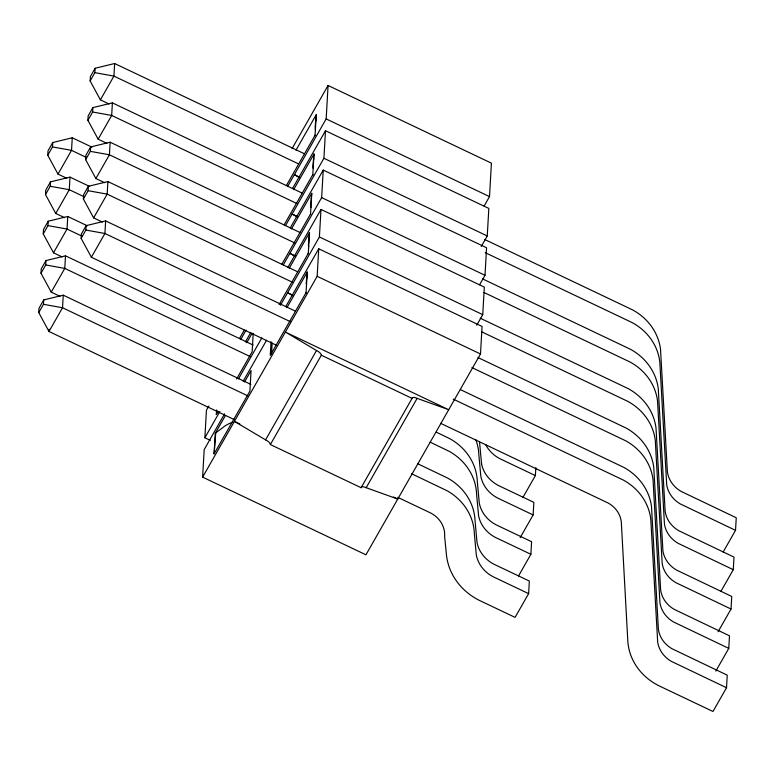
<?xml version="1.0" encoding="UTF-8"?>
<svg xmlns="http://www.w3.org/2000/svg" width="775" height="775" viewBox="0 0 775 775"><rect width="100%" height="100%" fill="white"/><g stroke="black" fill="none" stroke-linecap="round" stroke-linejoin="round"><path stroke-width="1.16" d="M479.551 442.031L481.537 463.653M234.399 419.662L48.99 331.497L38.75 312.616L39.002 308.218L43.739 299.915L63.25 295.178L250.848 384.39M59.966 296.302L51.237 292.146L40.998 273.265L41.249 268.867L45.987 260.565L65.497 255.827L253.105 345.04M62.213 256.951L53.494 252.805L43.255 233.924L43.507 229.516L48.244 221.214L67.754 216.477L87.381 225.816M64.47 217.601L55.742 213.454L45.502 194.573L45.754 190.175L50.491 181.863L70.002 177.126L89.638 186.465M66.718 178.25L57.989 174.104L47.759 155.223L48.011 150.825L52.748 142.523L72.259 137.785L91.886 147.114M38.75 312.616L43.487 304.313L43.739 299.915M40.998 273.265L45.735 264.963L45.987 260.565M43.255 233.924L47.992 225.612L48.244 221.214M45.502 194.573L50.239 186.271L50.491 181.863M47.759 155.223L52.497 146.921L52.748 142.523M49.116 329.21L48.99 331.497L62.533 307.752L63.25 295.178M65.497 255.827L64.78 268.402L51.237 292.146M67.754 216.477L67.038 229.061L53.494 252.805M70.002 177.126L69.285 189.71L55.742 213.454M72.259 137.785L71.532 150.36L57.989 174.104M276.801 345.418L91.372 257.242L81.142 238.351L81.394 233.953L86.132 225.651L105.642 220.914L295.44 311.172M102.348 222.037L93.63 217.891L83.39 199.01L83.642 194.612L88.379 186.3L107.89 181.563L297.697 271.822M104.606 182.687L95.877 178.541L85.647 159.66L85.899 155.262L90.627 146.95L110.137 142.213L299.944 232.471M106.853 143.346L98.134 139.19L87.895 120.309L88.147 115.911L92.884 107.609L112.394 102.872L302.192 193.12M109.11 103.995L100.382 99.839L90.142 80.958L90.394 76.56L95.131 68.258L114.642 63.521L304.449 153.779M81.142 238.351L85.88 230.049L86.132 225.651M83.39 199.01L88.127 190.698L88.379 186.3M85.647 159.66L90.375 151.358L90.627 146.95M87.895 120.309L92.632 112.007L92.884 107.609M90.142 80.958L94.879 72.656L95.131 68.258M105.642 220.914L104.916 233.498L91.372 257.242M107.89 181.563L107.173 194.147L93.63 217.891M110.137 142.213L109.42 154.797L95.877 178.541M112.394 102.872L111.677 115.446L98.134 139.19M114.642 63.521L113.925 76.105L100.382 99.839M285.743 306.619L318.728 248.785L482.069 326.459L480.5 353.991L365.955 554.803L202.614 477.129L204.193 449.597L224.585 413.84M210.316 440.365L204.871 437.778L206.441 410.246L208.843 406.042M215.741 432.934L214.094 453.869L215.276 433.293L225.418 415.507M217.01 410.74L216.351 414.518L216.612 409.946M253.202 333.453L252.156 351.743L236.637 378.946M271.047 341.678L270.262 355.396L306.077 292.621L306.018 293.173L307.249 272.044L286.963 307.617M271.502 354.466L272.151 343.034M289.211 268.266L309.506 232.694L308.276 253.822L308.324 253.27L279.077 304.536M291.468 228.916L311.753 193.343L310.523 214.481L310.572 213.919L281.926 264.149M293.715 189.565L314.011 153.993L312.78 175.131L312.829 174.578L284.183 224.798M295.963 150.224L316.258 114.642L315.028 135.78L315.076 135.228L286.43 185.448M202.614 477.129L317.159 276.317L318.728 248.785M280.424 305.311L319.407 236.966L320.986 209.434L484.327 287.108L482.748 314.64L476.751 325.161M283.272 264.914L321.664 197.615L323.233 170.083L486.574 247.758L485.005 275.29L479.599 284.754M285.529 225.564L323.911 158.274L325.49 130.743L488.831 208.417L487.252 235.949L481.256 246.46M287.777 186.223L326.159 118.924L328.077 85.473L491.418 163.147L489.509 196.598L484.104 206.063M397.701 497.327L429.272 512.333A27.387 24.79 3.3 0 1 444.627 536.377L446.41 554.532A63.705 57.67 3.3 0 0 478.582 600.015L515.084 617.375L528.627 593.631L529.344 581.056L493.888 564.19A34.052 30.826 3.3 0 1 477.022 542.355L475.046 520.722A57.069 51.663 3.3 0 0 447.902 478.214L417.725 463.741M518.514 575.961L530.885 554.28L531.602 541.706L496.145 524.84A34.052 30.826 3.3 0 1 479.279 503.004L477.293 481.382A57.069 51.663 3.3 0 0 450.149 438.863L436.335 432.169M520.18 537.647L533.132 514.939L533.849 502.355L498.393 485.499A34.052 30.826 3.3 0 1 481.527 463.653M523.018 497.269L535.38 475.588L535.845 467.577M440.665 423.334L608.084 502.985A27.6 25.188 -0.2 0 1 621.288 521.74L627.798 640.789A59.404 53.775 3.3 0 0 659.98 686.282L712.981 711.479L726.524 687.735L727.241 675.161L672.012 648.743A29.721 26.902 3.3 0 1 658.401 629.513L651.523 506.811A58.077 52.991 -0.2 0 0 623.73 467.344L460.437 389.631M715.819 671.102L728.771 648.384L729.498 635.81L674.26 609.402A29.721 26.902 3.3 0 1 660.649 590.163L653.771 467.461A58.077 52.991 -0.2 0 0 625.977 427.994L477.981 357.556M718.076 631.751L731.028 609.034L731.745 596.459L676.507 570.051A29.721 26.902 3.3 0 1 662.906 550.812L656.028 428.11A58.077 52.991 -0.2 0 0 628.234 388.643L480.238 318.205M720.915 591.373L733.276 569.693L734.002 557.109L678.764 530.701A29.721 26.902 3.3 0 1 665.153 511.461L658.275 388.769A58.077 52.991 -0.2 0 0 630.482 349.293L482.486 278.855M723.162 552.023L735.533 530.342L736.25 517.758L681.012 491.35A29.721 26.902 3.3 0 1 667.411 472.12L660.533 349.418A58.077 52.991 -0.2 0 0 632.739 309.952L484.743 239.514M316.258 114.642L315.183 126.538A55.655 50.375 3.3 0 0 315.512 130.113M315.929 120.057L315.977 119.495M314.011 153.993L312.926 165.879A55.655 50.375 3.3 0 0 313.119 168.262M313.681 159.398L313.73 158.846M311.753 193.343L310.678 205.23A55.655 50.375 3.3 0 0 310.872 207.613M311.424 198.749L311.472 198.197M309.506 232.694L308.421 244.58A55.655 50.375 3.3 0 0 308.615 246.963M309.177 238.099L309.225 237.547M306.173 283.931L307.094 273.73M307.2 272.597L307.249 272.044M306.919 277.45L306.968 276.888M292.097 148.558L328.077 85.473M292.495 188.577L325.49 130.743M290.247 227.928L323.233 170.083M239.485 338.549L244.261 330.179M240.705 339.537L246.101 330.082M245.423 341.901L250.819 332.436M287.99 267.268L320.986 209.434M246.77 342.676L252.137 333.26M216.351 414.518L218.143 411.38M204.871 437.778L219.868 411.486M238.458 378.888L261.834 337.9M243.176 381.252L266.561 340.254M244.513 382.027L251.081 370.518L249.908 391.094L214.094 453.869M393.39 496.998L397.749 499.061L366.178 487.698A5.551 2.151 29.7 0 0 361.102 487.707L270.368 444.559A5.551 2.151 29.7 0 0 265.573 439.861L316.529 350.523L285.365 332.049L448.706 409.723L417.134 398.36A5.551 2.151 29.7 0 0 412.067 398.369L321.334 355.221A5.551 2.151 29.7 0 0 316.529 350.523M270.368 444.559L321.334 355.221M361.102 487.707L412.067 398.369M366.178 487.698L417.134 398.36M215.276 433.293L225.322 425.669A55.655 50.375 3.3 0 1 232.791 422.084M94.879 72.656L113.925 76.105L298.268 163.757M92.632 112.007L111.677 115.446L297.106 203.631M90.375 151.358L109.42 154.797L294.858 242.972M52.497 146.921L71.532 150.36L86.403 157.432M88.127 190.698L107.173 194.147L292.601 282.323M50.239 186.271L69.285 189.71L84.146 196.782M85.88 230.049L104.916 233.498L290.354 321.673M47.992 225.612L67.038 229.061L81.898 236.123M45.735 264.963L64.78 268.402L250.199 356.577M43.487 304.313L62.533 307.752L247.952 395.928M326.159 118.924L489.509 196.598M323.911 158.274L487.252 235.949M485.228 252.66L632.381 322.7A57.273 52.264 -0.2 0 1 659.787 361.625L666.684 484.695A29.721 26.902 3.3 0 0 680.295 503.934L735.533 530.342M299.818 177.243L294.374 174.656L299.567 177.737M321.664 197.615L485.005 275.29M484.065 292.533L630.123 362.051A57.273 52.264 -0.2 0 1 657.539 400.975L664.437 524.045A29.721 26.902 3.3 0 0 678.048 543.285L733.276 569.693M297.561 216.593L292.117 214.007L297.319 217.087M319.407 236.966L482.748 314.64M481.817 331.884L627.876 401.402A57.273 52.264 -0.2 0 1 655.282 440.326L662.179 563.396A29.721 26.902 3.3 0 0 675.79 582.626L731.028 609.034M295.314 255.944L289.869 253.357L295.062 256.428M317.159 276.317L480.5 353.991M471.907 367.592L625.619 440.752A57.273 52.264 -0.2 0 1 653.034 479.677L659.932 602.737A29.721 26.902 3.3 0 0 673.543 621.976L728.771 648.384M293.066 295.294L287.612 292.698L292.814 295.779M453.259 399.135L623.371 480.093A57.273 52.264 -0.2 0 1 650.777 519.018L657.675 642.087A29.721 26.902 3.3 0 0 671.286 661.327L726.524 687.735M535.38 475.588L499.923 458.722A34.052 30.826 3.3 0 1 485.799 444.802M430.164 442.157L449.432 451.447A57.069 51.663 3.3 0 1 476.577 493.956L478.562 515.578A34.052 30.826 3.3 0 0 495.419 537.424L530.885 554.28M533.132 514.939L497.676 498.073A34.052 30.826 3.3 0 1 480.81 476.238L478.834 454.605A57.069 51.663 3.3 0 0 475.782 439.619M411.544 473.719L447.175 490.788A57.069 51.663 3.3 0 1 474.329 533.307L476.305 554.929A34.052 30.826 3.3 0 0 493.171 576.765L528.627 593.631M239.853 423.983L234.408 421.387L265.573 439.861"/></g></svg>
